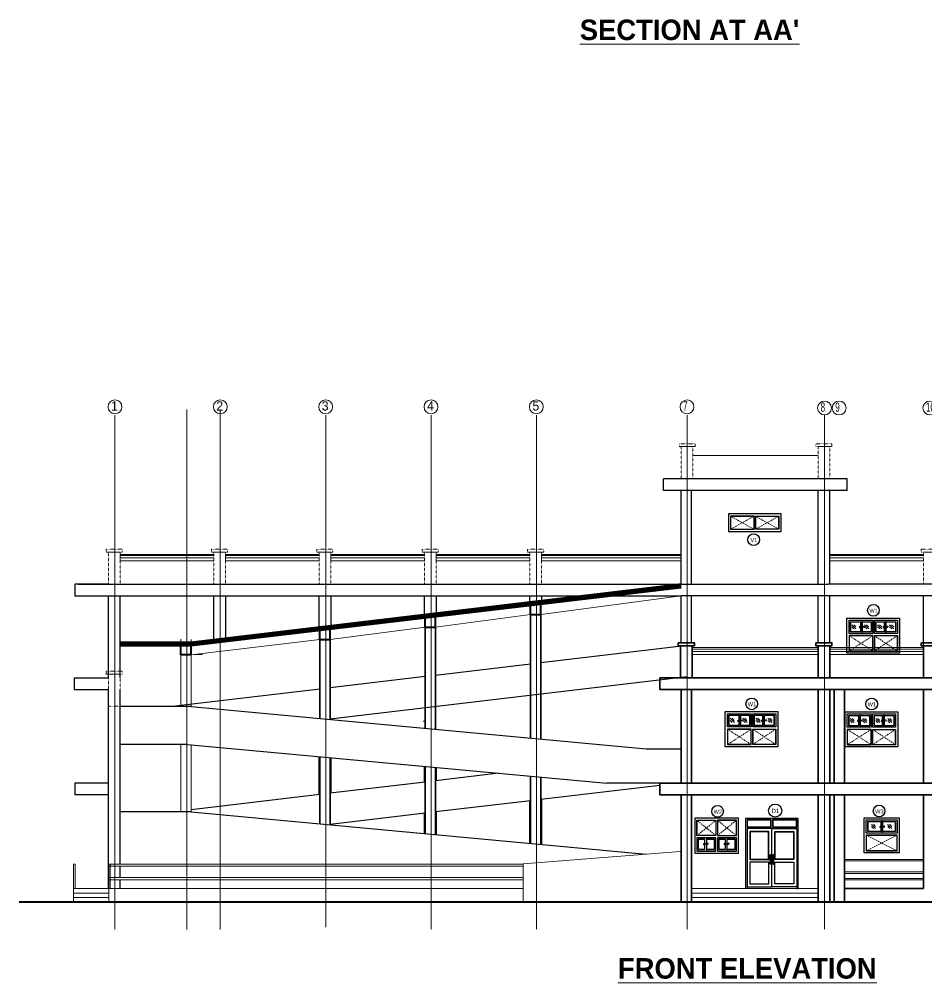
# Model space of a CAD drawing. Header units: inches. Extents: x -3071 to 2014935, y -37057 to 549694.
# Drawn here: x 1445028 to 1476040, y 65614 to 98524 of the extents above; entities that cross this region are included whole.
import ezdxf
from ezdxf.enums import TextEntityAlignment as Align

# ---------------------------------------------------------------- set-up
doc = ezdxf.new("R2010")
doc.units = ezdxf.units.IN
doc.header["$MEASUREMENT"] = 0
for name, pattern in [('ACAD_ISO08W100', [36, 24, -3, 6, -3]), ('DASHED', [0.75, 0.5, -0.25]), ('HIDDEN2', [0.1875, 0.125, -0.0625]), ('TRAZOS1', [0.15, 0.1, -0.05])]:
    doc.linetypes.add(name, pattern=pattern)
for name, color, linetype, lineweight in [('001-Archi- door window elevation', 92, 'Continuous', 25), ('001-Archi- Opening', 90, 'Continuous', 25), ('001-Archi-hatch', 9, 'Continuous', 0), ('001-Archi-Opening Tags', 14, 'Continuous', 25), ('A 0.13 IND DIM', 240, 'Continuous', 13), ('A 0.13 Text', 6, 'Continuous', 13), ('A 0.13 window elevation', 253, 'Continuous', 13), ('A 0.13parapet partition', 230, 'Continuous', 13), ('A 0.18 steps', 6, 'Continuous', 18), ('A 0.25 back line elevation', 20, 'Continuous', 25), ('A 0.35 front line elevation', 112, 'Continuous', 35), ('A 0.40 wall', 160, 'Continuous', 40), ('A 0.9 RAILING', 100, 'Continuous', 9), ('cen', 50, 'ACAD_ISO08W100', 5), ('DIM', 161, 'Continuous', 15), ('Grid Tag', 6, 'Continuous', 20), ('RAILING', 130, 'Continuous', 9), ('section ele', 112, 'Continuous', 20)]:
    doc.layers.add(name, color=color, linetype=linetype, lineweight=lineweight)
doc.styles.add('Archi 100', font='GOTHIC.TTF', dxfattribs={"height": 200})
doc.styles.add('CG', font='GOTHIC.TTF', dxfattribs={"height": 40})
doc.styles.get("Standard").update_dxf_attribs({"font": 'GOTHIC.TTF'})

# ---------------------------------------------------------------- blocks, each defined once
blk = doc.blocks.new('post ele')
at = {"layer": 'A 0.13 window elevation', "linetype": 'DASHED', "ltscale": 0.005}
for points in [[(-182, 388), (368, 388), (368, 288), (-182, 288)], [(-107, 288), (293, 288), (293, -812), (-107, -812)]]:
    blk.add_lwpolyline(points, close=True, dxfattribs=at)
blk = doc.blocks.new('window tag')
blk.add_circle((0, 0), 200)
at = {"style": 'Archi 100', "flags": 1}
for tag, p in [('WIDTH', (15, 174.5)), ('HEIGHT', (-4.5, -348.5))]:
    blk.add_attdef(tag, p, '', height=200, dxfattribs=at)
at = {"style": 'Archi 100'}
blk.add_attdef('SYMBOL', text='', height=200, dxfattribs=at).set_placement((8, -10.5), align=Align.MIDDLE_CENTER)
blk = doc.blocks.new('dw tag')
blk.add_circle((0, 0), 224)
at = {"style": 'Archi 100', "flags": 1}
for tag, p in [('WIDTH', (15, 174.5)), ('HEIGHT', (-4.5, -348.5))]:
    blk.add_attdef(tag, p, '', height=200, dxfattribs=at)
at = {"style": 'Archi 100'}
blk.add_attdef('SYMBOL', text='', height=200, dxfattribs=at).set_placement((8, -10.5), align=Align.MIDDLE_CENTER)
blk = doc.blocks.new('grid')
at = {"layer": 'Grid Tag', "linetype": 'Continuous', "ltscale": 30}
blk.add_circle((51, 48), 264, dxfattribs=at)
blk.add_attdef('GRID', (-143, -93), '', height=200)

msp = doc.modelspace()

# ---------------------------------------------------------------- hatches: boundary and pattern name
at = {"layer": '001-Archi-hatch'}
h = msp.add_hatch(color=256, dxfattribs=at)
h.dxf.hatch_style = 1
h.set_gradient(color1=(51, 51, 51), tint=1, name='CYLINDER')
edge = h.paths.add_edge_path()
edge.add_arc((1470698.04, 69977.14), 12.5, 0, 180, ccw=False)
edge.add_line((1470710.54, 69977.14), (1470710.54, 69677.14))
edge.add_arc((1470698.04, 69677.14), 12.5, -180, 0, ccw=False)
edge.add_line((1470685.54, 69677.14), (1470685.54, 69977.14))
h = msp.add_hatch(color=256, dxfattribs=at)
h.dxf.hatch_style = 1
h.set_gradient(color1=(51, 51, 51), tint=1, name='CYLINDER')
edge = h.paths.add_edge_path()
edge.add_arc((1470798.04, 69977.14), 12.5, 0, 180)
edge.add_line((1470785.54, 69977.14), (1470785.54, 69677.14))
edge.add_arc((1470798.04, 69677.14), 12.5, 180, 360)
edge.add_line((1470810.54, 69677.14), (1470810.54, 69977.14))
at = {"layer": 'DIM', "ltscale": 20}
h = msp.add_hatch(dxfattribs=at)
h.set_pattern_fill('ANSI31', color=256, style=0)
h.set_pattern_definition([(45, (1179500.57674, -46525.75012), (-0.08838834765, 0.08838834765), [])])
h.paths.add_polyline_path([(1450749.33, 77191.03, 1), (1450699.33, 77191.03, 1)])

# ---------------------------------------------------------------- linework, layer by layer
msp.add_line((1472874.45, 72027.14), (1473224.45, 72027.14))
at = {"layer": '001-Archi- door window elevation'}
for points in [[(1469261.95, 81027.15), (1471061.95, 81027.15), (1471061.95, 81627.15), (1469261.95, 81627.15)], [(1469336.95, 81102.15), (1470136.95, 81102.15), (1470136.95, 81552.15), (1469336.95, 81552.15)], [(1470186.95, 81552.15), (1470986.95, 81552.15), (1470986.95, 81102.15), (1470186.95, 81102.15)], [(1473311.47, 78069.73), (1475111.47, 78069.73), (1475111.47, 76869.73), (1473311.47, 76869.73)], [(1473783.38, 77594.73), (1473436.47, 77594.73), (1473436.47, 77944.73), (1473783.38, 77944.73)], [(1474152.21, 77594.73), (1473833.38, 77594.73), (1473833.38, 77944.73), (1474152.21, 77944.73)], [(1474594.34, 77594.73), (1474302.21, 77594.73), (1474302.21, 77944.73), (1474594.34, 77944.73)], [(1474986.47, 77594.73), (1474644.34, 77594.73), (1474644.34, 77944.73), (1474986.47, 77944.73)], [(1474202.21, 77469.73), (1473386.47, 77469.73), (1473386.47, 76944.73), (1474202.21, 76944.73)], [(1474252.21, 77469.73), (1475036.47, 77469.73), (1475036.47, 76944.73), (1474252.21, 76944.73)], [(1469154.23, 74874.5), (1470954.23, 74874.5), (1470954.23, 73674.5), (1469154.23, 73674.5)], [(1469626.15, 74399.5), (1469279.23, 74399.5), (1469279.23, 74749.5), (1469626.15, 74749.5)], [(1469994.98, 74399.5), (1469676.15, 74399.5), (1469676.15, 74749.5), (1469994.98, 74749.5)], [(1470437.11, 74399.5), (1470144.98, 74399.5), (1470144.98, 74749.5), (1470437.11, 74749.5)], [(1470829.23, 74399.5), (1470487.11, 74399.5), (1470487.11, 74749.5), (1470829.23, 74749.5)], [(1473249.45, 74868.38), (1475049.45, 74868.38), (1475049.45, 73668.38), (1473249.45, 73668.38)], [(1473721.36, 74393.38), (1473374.45, 74393.38), (1473374.45, 74743.38), (1473721.36, 74743.38)], [(1474090.19, 74393.38), (1473771.36, 74393.38), (1473771.36, 74743.38), (1474090.19, 74743.38)], [(1474532.32, 74393.38), (1474240.19, 74393.38), (1474240.19, 74743.38), (1474532.32, 74743.38)], [(1474924.45, 74393.38), (1474582.32, 74393.38), (1474582.32, 74743.38), (1474924.45, 74743.38)], [(1470044.98, 74274.5), (1469229.23, 74274.5), (1469229.23, 73749.5), (1470044.98, 73749.5)], [(1470094.98, 74274.5), (1470879.23, 74274.5), (1470879.23, 73749.5), (1470094.98, 73749.5)], [(1474140.19, 74268.38), (1473324.45, 74268.38), (1473324.45, 73743.38), (1474140.19, 73743.38)], [(1474190.19, 74268.38), (1474974.45, 74268.38), (1474974.45, 73743.38), (1474190.19, 73743.38)], [(1468109.45, 70037.61), (1469609.45, 70037.61), (1469609.45, 71237.61), (1468109.45, 71237.61)], [(1468837.52, 70637.61), (1468184.45, 70637.61), (1468184.45, 71162.61), (1468837.52, 71162.61)], [(1468887.52, 70637.61), (1469534.45, 70637.61), (1469534.45, 71162.61), (1468887.52, 71162.61)], [(1473899.45, 71249.23), (1475099.45, 71249.23), (1475099.45, 70049.23), (1473899.45, 70049.23)], [(1474477.79, 70774.23), (1474024.45, 70774.23), (1474024.45, 71124.23), (1474477.79, 71124.23)], [(1474974.45, 70774.23), (1474527.79, 70774.23), (1474527.79, 71124.23), (1474974.45, 71124.23)], [(1468460.98, 70512.61), (1468234.45, 70512.61), (1468234.45, 70162.61), (1468460.98, 70162.61)], [(1468787.52, 70512.61), (1468510.98, 70512.61), (1468510.98, 70162.61), (1468787.52, 70162.61)], [(1469164.13, 70512.61), (1468937.52, 70512.61), (1468937.52, 70162.61), (1469164.13, 70162.61)], [(1469490.74, 70512.61), (1469214.13, 70512.61), (1469214.13, 70162.61), (1469490.74, 70162.61)], [(1475024.45, 70649.23), (1473974.45, 70649.23), (1473974.45, 70124.23), (1475024.45, 70124.23)]]:
    msp.add_lwpolyline(points, close=True, dxfattribs=at)
for points in [[(1474202.21, 77544.73), (1473386.47, 77544.73), (1473386.47, 77994.73), (1474202.21, 77994.73), (1474202.21, 77544.73)], [(1473833.38, 77544.73), (1473833.38, 77994.73)], [(1474252.21, 77994.73), (1475036.47, 77994.73), (1475036.47, 77544.73), (1474252.21, 77544.73), (1474252.21, 77994.73), (1474252.21, 77994.73)], [(1474644.34, 77544.73), (1474644.34, 77994.73)], [(1470044.98, 74349.5), (1469229.23, 74349.5), (1469229.23, 74799.5), (1470044.98, 74799.5), (1470044.98, 74349.5)], [(1469676.15, 74349.5), (1469676.15, 74799.5)], [(1470094.98, 74799.5), (1470879.23, 74799.5), (1470879.23, 74349.5), (1470094.98, 74349.5), (1470094.98, 74799.5), (1470094.98, 74799.5)], [(1470487.11, 74349.5), (1470487.11, 74799.5)], [(1474140.19, 74343.38), (1473324.45, 74343.38), (1473324.45, 74793.38), (1474140.19, 74793.38), (1474140.19, 74343.38)], [(1473771.36, 74343.38), (1473771.36, 74793.38)], [(1474190.19, 74793.38), (1474974.45, 74793.38), (1474974.45, 74343.38), (1474190.19, 74343.38), (1474190.19, 74793.38), (1474190.19, 74793.38)], [(1474582.32, 74343.38), (1474582.32, 74793.38)], [(1475024.45, 70724.23), (1473974.45, 70724.23), (1473974.45, 71174.23), (1475024.45, 71174.23), (1475024.45, 70724.23)], [(1474527.79, 70724.23), (1474527.79, 71174.23)], [(1468837.52, 70562.61), (1468184.45, 70562.61), (1468184.45, 70112.61), (1468837.52, 70112.61), (1468837.52, 70562.61)], [(1468510.98, 70562.61), (1468510.98, 70112.61)], [(1469540.74, 70562.61), (1468887.52, 70562.61), (1468887.52, 70112.61), (1469540.74, 70112.61), (1469540.74, 70562.61)], [(1469214.13, 70562.61), (1469214.13, 70112.61)]]:
    msp.add_lwpolyline(points, dxfattribs=at)
at = {"layer": '001-Archi- Opening'}
for p, q in [((1469849.43, 71227.15), (1469849.43, 68827.14)), ((1469898.05, 68887.14), (1469898.05, 68827.14)), ((1471599.43, 68887.14), (1471599.43, 68827.14))]:
    msp.add_line(p, q, dxfattribs=at)
for points in [[(1471599.43, 68827.14), (1471649.43, 68827.14), (1471649.43, 71227.15), (1469849.43, 71227.15)], [(1470723.04, 71177.15), (1469898.05, 71177.15), (1469898.05, 70927.14), (1470723.04, 70927.14), (1470723.04, 71177.15)], [(1470773.04, 70927.14), (1471599.43, 70927.14), (1471599.43, 71177.15), (1470773.04, 71177.15), (1470773.04, 70927.14)]]:
    msp.add_lwpolyline(points, dxfattribs=at)
for points in [[(1470713.04, 71167.15), (1469908.05, 71167.15), (1469908.05, 70937.14), (1470713.04, 70937.14)], [(1470783.04, 70937.14), (1471589.43, 70937.14), (1471589.43, 71167.15), (1470783.04, 71167.15)], [(1469898.05, 68887.14), (1470748.04, 68887.14), (1470748.04, 70877.14), (1469898.05, 70877.14)], [(1470648.04, 70777.14), (1469998.05, 70777.14), (1469998.05, 69827.14), (1470648.04, 69827.14)], [(1470638.04, 70767.14), (1470008.05, 70767.14), (1470008.05, 69837.14), (1470638.04, 69837.14)], [(1471599.43, 68887.14), (1470748.04, 68887.14), (1470748.04, 70877.14), (1471599.43, 70877.14)], [(1470848.04, 70777.14), (1471499.43, 70777.14), (1471499.43, 69827.14), (1470848.04, 69827.14)], [(1470858.04, 70767.14), (1471489.43, 70767.14), (1471489.43, 69837.14), (1470858.04, 69837.14)], [(1470648.04, 69727.14), (1469998.05, 69727.14), (1469998.05, 68987.14), (1470648.04, 68987.14)], [(1470848.04, 69727.14), (1471499.43, 69727.14), (1471499.43, 68987.14), (1470848.04, 68987.14)]]:
    msp.add_lwpolyline(points, close=True, dxfattribs=at)
for points in [[(1470685.54, 69977.14, -1), (1470710.54, 69977.14), (1470710.54, 69677.14, -1), (1470685.54, 69677.14)], [(1470810.54, 69977.14, 1), (1470785.54, 69977.14), (1470785.54, 69677.14, 1), (1470810.54, 69677.14)]]:
    msp.add_lwpolyline(points, format="xyb", close=True, dxfattribs=at)
at = {"layer": '001-Archi-hatch', "linetype": 'TRAZOS1', "ltscale": 500}
for p, q in [((1469336.95, 81102.15), (1470136.95, 81552.15)), ((1470136.95, 81102.15), (1469336.95, 81552.15)), ((1470186.95, 81102.15), (1470986.95, 81552.15)), ((1470986.95, 81102.15), (1470186.95, 81552.15)), ((1473386.47, 77469.73), (1474202.21, 76944.73)), ((1474202.21, 77469.73), (1473386.47, 76944.73)), ((1474252.21, 77469.73), (1475036.47, 76944.73)), ((1475036.47, 77469.73), (1474252.21, 76944.73)), ((1469229.23, 74274.5), (1470044.98, 73749.5)), ((1470044.98, 74274.5), (1469229.23, 73749.5)), ((1470094.98, 74274.5), (1470879.23, 73749.5)), ((1470879.23, 74274.5), (1470094.98, 73749.5)), ((1473324.45, 74268.38), (1474140.19, 73743.38)), ((1474140.19, 74268.38), (1473324.45, 73743.38)), ((1474190.19, 74268.38), (1474974.45, 73743.38)), ((1474974.45, 74268.38), (1474190.19, 73743.38)), ((1468184.45, 70637.61), (1468837.52, 71162.61)), ((1468837.52, 70637.61), (1468184.45, 71162.61)), ((1468887.52, 70637.61), (1469534.45, 71162.61)), ((1469534.45, 70637.61), (1468887.52, 71162.61)), ((1473974.45, 70649.23), (1475024.45, 70124.23)), ((1475024.45, 70649.23), (1473974.45, 70124.23))]:
    msp.add_line(p, q, dxfattribs=at)
at = {"layer": '001-Archi-hatch'}
for p, q in [((1473622.45, 77698.93), (1473480.85, 77840.53)), ((1473482.68, 77767.99), (1473553.48, 77697.19)), ((1473549.82, 77842.27), (1473620.62, 77771.47)), ((1474056.67, 77698.93), (1473915.06, 77840.53)), ((1473916.9, 77767.99), (1473987.7, 77697.19)), ((1473984.03, 77842.27), (1474054.84, 77771.47)), ((1474501.63, 77698.93), (1474360.03, 77840.53)), ((1474361.86, 77767.99), (1474432.66, 77697.19)), ((1474429, 77842.27), (1474499.8, 77771.47)), ((1474911.67, 77698.93), (1474770.07, 77840.53)), ((1474771.9, 77767.99), (1474842.7, 77697.19)), ((1474839.04, 77842.27), (1474909.84, 77771.47)), ((1469465.21, 74503.7), (1469323.61, 74645.3)), ((1469325.44, 74572.76), (1469396.24, 74501.95)), ((1469392.58, 74647.04), (1469463.38, 74576.24)), ((1469899.43, 74503.7), (1469757.83, 74645.3)), ((1469759.66, 74572.76), (1469830.46, 74501.95)), ((1469826.8, 74647.04), (1469897.6, 74576.24)), ((1470344.4, 74503.7), (1470202.8, 74645.3)), ((1470204.63, 74572.76), (1470275.43, 74501.95)), ((1470271.77, 74647.04), (1470342.57, 74576.24)), ((1470754.44, 74503.7), (1470612.84, 74645.3)), ((1470614.67, 74572.76), (1470685.47, 74501.95)), ((1470681.81, 74647.04), (1470752.61, 74576.24)), ((1473560.43, 74497.58), (1473418.83, 74639.18)), ((1473420.66, 74566.64), (1473491.46, 74495.84)), ((1473487.8, 74640.92), (1473558.6, 74570.12)), ((1473994.65, 74497.58), (1473853.05, 74639.18)), ((1473854.88, 74566.64), (1473925.68, 74495.84)), ((1473922.02, 74640.92), (1473992.82, 74570.12)), ((1474439.61, 74497.58), (1474298.01, 74639.18)), ((1474299.84, 74566.64), (1474370.64, 74495.84)), ((1474366.98, 74640.92), (1474437.78, 74570.12)), ((1474849.65, 74497.58), (1474708.05, 74639.18)), ((1474709.88, 74566.64), (1474780.68, 74495.84)), ((1474777.02, 74640.92), (1474847.82, 74570.12)), ((1474289.23, 70881.3), (1474147.63, 71022.9)), ((1474149.46, 70950.36), (1474220.26, 70879.56)), ((1474216.6, 71024.64), (1474287.4, 70953.84)), ((1474845.16, 70881.3), (1474703.56, 71022.9)), ((1474705.39, 70950.36), (1474776.19, 70879.56)), ((1474772.53, 71024.64), (1474843.33, 70953.84))]:
    msp.add_line(p, q, dxfattribs=at)
for points in [[(1469346.95, 81112.15), (1470126.95, 81112.15), (1470126.95, 81542.15), (1469346.95, 81542.15)], [(1470196.95, 81542.15), (1470976.95, 81542.15), (1470976.95, 81112.15), (1470196.95, 81112.15)], [(1473773.38, 77604.73), (1473446.47, 77604.73), (1473446.47, 77934.73), (1473773.38, 77934.73)], [(1474142.21, 77604.73), (1473843.38, 77604.73), (1473843.38, 77934.73), (1474142.21, 77934.73)], [(1474584.34, 77604.73), (1474312.21, 77604.73), (1474312.21, 77934.73), (1474584.34, 77934.73)], [(1474976.47, 77604.73), (1474654.34, 77604.73), (1474654.34, 77934.73), (1474976.47, 77934.73)], [(1474192.21, 77459.73), (1473396.47, 77459.73), (1473396.47, 76954.73), (1474192.21, 76954.73)], [(1474262.21, 77459.73), (1475026.47, 77459.73), (1475026.47, 76954.73), (1474262.21, 76954.73)], [(1469616.15, 74409.5), (1469289.23, 74409.5), (1469289.23, 74739.5), (1469616.15, 74739.5)], [(1469984.98, 74409.5), (1469686.15, 74409.5), (1469686.15, 74739.5), (1469984.98, 74739.5)], [(1470427.11, 74409.5), (1470154.98, 74409.5), (1470154.98, 74739.5), (1470427.11, 74739.5)], [(1470819.23, 74409.5), (1470497.11, 74409.5), (1470497.11, 74739.5), (1470819.23, 74739.5)], [(1473711.36, 74403.38), (1473384.45, 74403.38), (1473384.45, 74733.38), (1473711.36, 74733.38)], [(1474080.19, 74403.38), (1473781.36, 74403.38), (1473781.36, 74733.38), (1474080.19, 74733.38)], [(1474522.32, 74403.38), (1474250.19, 74403.38), (1474250.19, 74733.38), (1474522.32, 74733.38)], [(1474914.45, 74403.38), (1474592.32, 74403.38), (1474592.32, 74733.38), (1474914.45, 74733.38)], [(1470034.98, 74264.5), (1469239.23, 74264.5), (1469239.23, 73759.5), (1470034.98, 73759.5)], [(1470104.98, 74264.5), (1470869.23, 74264.5), (1470869.23, 73759.5), (1470104.98, 73759.5)], [(1474130.19, 74258.38), (1473334.45, 74258.38), (1473334.45, 73753.38), (1474130.19, 73753.38)], [(1474200.19, 74258.38), (1474964.45, 74258.38), (1474964.45, 73753.38), (1474200.19, 73753.38)], [(1468827.52, 70647.61), (1468194.45, 70647.61), (1468194.45, 71152.61), (1468827.52, 71152.61)], [(1468897.52, 70647.61), (1469524.45, 70647.61), (1469524.45, 71152.61), (1468897.52, 71152.61)], [(1474467.79, 70784.23), (1474034.45, 70784.23), (1474034.45, 71114.23), (1474467.79, 71114.23)], [(1474964.45, 70784.23), (1474537.79, 70784.23), (1474537.79, 71114.23), (1474964.45, 71114.23)], [(1468450.98, 70502.61), (1468244.45, 70502.61), (1468244.45, 70172.61), (1468450.98, 70172.61)], [(1468777.52, 70502.61), (1468520.98, 70502.61), (1468520.98, 70172.61), (1468777.52, 70172.61)], [(1469154.13, 70502.61), (1468947.52, 70502.61), (1468947.52, 70172.61), (1469154.13, 70172.61)], [(1469480.74, 70502.61), (1469224.13, 70502.61), (1469224.13, 70172.61), (1469480.74, 70172.61)], [(1475014.45, 70639.23), (1473984.45, 70639.23), (1473984.45, 70134.23), (1475014.45, 70134.23)]]:
    msp.add_lwpolyline(points, close=True, dxfattribs=at)
at = {"layer": '001-Archi-hatch', "linetype": 'HIDDEN2', "ltscale": 5}
for points in [[(1473889, 77805.33), (1473912.16, 77782.17), (1473728.2, 77782.17)], [(1473751.36, 77729.01), (1473728.2, 77752.17), (1473912.16, 77752.17)], [(1474699.96, 77805.33), (1474723.12, 77782.17), (1474539.16, 77782.17)], [(1474562.32, 77729.01), (1474539.16, 77752.17), (1474723.12, 77752.17)], [(1469731.77, 74610.1), (1469754.93, 74586.94), (1469570.96, 74586.94)], [(1469594.12, 74533.78), (1469570.96, 74556.94), (1469754.93, 74556.94)], [(1470542.73, 74610.1), (1470565.89, 74586.94), (1470381.92, 74586.94)], [(1470405.08, 74533.78), (1470381.92, 74556.94), (1470565.89, 74556.94)], [(1473826.98, 74603.98), (1473850.14, 74580.82), (1473666.18, 74580.82)], [(1473689.34, 74527.66), (1473666.18, 74550.82), (1473850.14, 74550.82)], [(1474637.94, 74603.98), (1474661.1, 74580.82), (1474477.14, 74580.82)], [(1474500.3, 74527.66), (1474477.14, 74550.82), (1474661.1, 74550.82)], [(1474583.42, 70984.83), (1474606.58, 70961.67), (1474422.61, 70961.67)], [(1474445.77, 70908.51), (1474422.61, 70931.67), (1474606.58, 70931.67)], [(1468556.61, 70395.08), (1468579.77, 70371.93), (1468395.8, 70371.93)], [(1468418.96, 70318.77), (1468395.8, 70341.93), (1468579.77, 70341.93)], [(1469269.75, 70393.31), (1469292.91, 70370.15), (1469108.95, 70370.15)], [(1469132.11, 70316.99), (1469108.95, 70340.15), (1469292.91, 70340.15)]]:
    msp.add_lwpolyline(points, dxfattribs=at)
at = {"layer": 'A 0.13 window elevation', "ltscale": 20}
for p, q in [((1450993.56, 76827.14), (1451274.22, 76827.14)), ((1450993.57, 76827.15), (1451274.23, 76827.15)), ((1451274.23, 76827.15), (1451274.23, 76860.27)), ((1469609.46, 75627.14), (1468109.46, 75627.15)), ((1469609.46, 75627.14), (1468109.46, 75627.15)), ((1472834.45, 75627.15), (1474634.33, 75627.14)), ((1474124.45, 75627.14), (1472924.45, 75627.15)), ((1475724.45, 75627.14), (1474524.45, 75627.15)), ((1469609.46, 72027.14), (1468109.46, 72027.15)), ((1474124.45, 72027.14), (1472924.45, 72027.15)), ((1475724.45, 72027.14), (1474524.45, 72027.15))]:
    msp.add_line(p, q, dxfattribs=at)
at = {"layer": 'A 0.13parapet partition', "ltscale": 20}
for p, q in [((1472324.45, 83627.15), (1468049.45, 83627.15)), ((1475924.45, 80127.15), (1472724.45, 80127.15)), ((1475924.45, 80027.15), (1472724.45, 80027.15)), ((1468024.45, 76927.15), (1472324.45, 76927.15)), ((1468024.45, 76927.15), (1472324.45, 76927.15)), ((1468024.45, 76827.15), (1472324.45, 76827.15)), ((1468024.45, 76827.15), (1472324.45, 76827.15)), ((1472724.45, 76927.15), (1475924.45, 76927.15)), ((1472724.45, 76827.15), (1475924.45, 76827.15)), ((1446884.45, 68827.15), (1446884.45, 69667.48)), ((1446884.45, 69667.48), (1446939.45, 69667.48)), ((1446939.45, 68827.15), (1446939.45, 69667.48)), ((1448084.45, 69667.48), (1462249.45, 69667.48)), ((1448084.45, 68827.15), (1448084.45, 69667.48)), ((1448084.45, 69592.48), (1462249.45, 69592.48)), ((1448139.45, 68827.15), (1448139.45, 69667.48)), ((1448084.45, 69205.99), (1462249.45, 69205.99)), ((1448084.45, 69130.99), (1462249.45, 69130.99))]:
    msp.add_line(p, q, dxfattribs=at)
for points in [[(1448474.45, 80126.72), (1451674.45, 80126.72), (1451674.45, 80026.72), (1448474.45, 80026.72)], [(1452074.45, 80126.72), (1455274.45, 80126.72), (1455274.45, 80026.72), (1452074.45, 80026.72)], [(1455674.45, 80126.72), (1458874.45, 80126.72), (1458874.45, 80026.72), (1455674.45, 80026.72)], [(1459274.45, 80126.72), (1462474.45, 80126.72), (1462474.45, 80026.72), (1459274.45, 80026.72)]]:
    msp.add_lwpolyline(points, close=True, dxfattribs=at)
for points in [[(1462874.45, 80126.72), (1467649.45, 80126.72), (1467649.45, 80026.72), (1462874.45, 80026.72)], [(1462874.45, 80026.72), (1462874.45, 80026.72), (1462874.45, 80126.72)], [(1458827.1, 74552.58), (1458874.45, 74552.58), (1458874.45, 74558.79)]]:
    msp.add_lwpolyline(points, dxfattribs=at)
at = {"layer": 'A 0.18 steps', "ltscale": 20}
for p, q in [((1446884.45, 68827.15), (1448084.45, 68827.15)), ((1446884.45, 68827.15), (1446884.45, 68377.15)), ((1448084.45, 68827.15), (1462249.45, 68827.15)), ((1448084.45, 68827.15), (1448084.45, 68377.15)), ((1446884.45, 68677.15), (1448084.45, 68677.15)), ((1446884.45, 68527.15), (1448084.45, 68527.15))]:
    msp.add_line(p, q, dxfattribs=at)
at = {"layer": 'A 0.25 back line elevation', "ltscale": 20}
for p, q in [((1467049.45, 82427.15), (1467049.45, 82827.15)), ((1473324.45, 82827.15), (1467049.45, 82827.15)), ((1473324.45, 82427.15), (1473324.45, 82827.15)), ((1473324.45, 82427.15), (1467049.45, 82427.15)), ((1467649.45, 79227.15), (1467649.45, 82427.15)), ((1467999.45, 79227.15), (1467999.45, 82427.15)), ((1472324.45, 79227.15), (1472324.45, 82427.15)), ((1472724.45, 79227.15), (1472724.45, 82427.15)), ((1448074.45, 79227.15), (1446923.64, 79227.15)), ((1446923.64, 79227.15), (1446923.64, 78827.15)), ((1447050.54, 79227.15), (1467649.45, 79227.15)), ((1447050.54, 79227.15), (1451674.45, 79227.15)), ((1467649.45, 79227.15), (1472674.45, 79227.15)), ((1487124.45, 79227.15), (1472674.45, 79227.15)), ((1446923.64, 78827.15), (1451674.45, 78827.15)), ((1447050.54, 78827.15), (1467649.45, 78827.15)), ((1448074.45, 76027.15), (1448074.45, 78827.15)), ((1448474.45, 76027.15), (1448474.45, 78827.15)), ((1455274.45, 77760.44), (1455274.45, 78827.15)), ((1455674.45, 78827.15), (1455674.45, 77807.85)), ((1472674.45, 78827.15), (1467649.45, 78827.15)), ((1467649.45, 77227.15), (1467649.45, 78827.15)), ((1467999.45, 77227.15), (1467999.45, 78827.15)), ((1472324.45, 77227.15), (1472324.45, 78827.15)), ((1488373.43, 78827.15), (1472674.45, 78827.15)), ((1472724.45, 77227.15), (1472724.45, 78827.15)), ((1475924.45, 76027.15), (1475924.45, 78827.15)), ((1446907.59, 76027.15), (1448074.45, 76027.15)), ((1446907.59, 76027.15), (1446907.59, 75627.15)), ((1467649.45, 76027.15), (1472324.45, 76027.15)), ((1488373.43, 76027.15), (1472324.45, 76027.15)), ((1446907.59, 75627.15), (1448074.45, 75627.15)), ((1448074.45, 72427.15), (1448074.45, 75627.15)), ((1448474.45, 72427.15), (1448474.45, 75627.15)), ((1472724.45, 75627.15), (1467649.45, 75627.15)), ((1488373.43, 75627.15), (1472724.45, 75627.15)), ((1446923.64, 72427.15), (1446923.64, 72027.15)), ((1448074.45, 72427.15), (1446923.64, 72427.15)), ((1448073.78, 68827.15), (1448074.45, 72427.15)), ((1448474.45, 69667.48), (1448474.45, 72427.15)), ((1448074.45, 72027.15), (1446923.64, 72027.15)), ((1448474.45, 70152.15), (1448474.45, 71252.15)), ((1448474.45, 69205.99), (1448474.45, 69592.48)), ((1448474.45, 68827.15), (1448474.45, 69130.99))]:
    msp.add_line(p, q, dxfattribs=at)
at = {"layer": 'A 0.25 back line elevation'}
for p, q in [((1467849.45, 77130.91), (1462849.11, 76538.26)), ((1462499.11, 76496.78), (1459249.45, 76111.62)), ((1458899.45, 76070.14), (1455649.45, 75684.94)), ((1467849.45, 76066.51), (1455649.45, 74620.55)), ((1455299.45, 75643.46), (1450264.71, 75046.74)), ((1450899.66, 75046.73), (1448474.45, 75046.75)), ((1450899.44, 75046.75), (1466451.94, 73608.79)), ((1450779.76, 73752.27), (1448474.45, 73752.27)), ((1450779.76, 73752.27), (1465111.86, 72427.15)), ((1466451.94, 73608.79), (1467649.45, 73608.79)), ((1461418.15, 72768.66), (1459249.76, 72511.66)), ((1458899.78, 72470.18), (1455649.56, 72084.96)), ((1466914.45, 72427.15), (1465111.86, 72427.15)), ((1466914.45, 72355.69), (1462849.45, 71873.9)), ((1455299.45, 72043.46), (1450899.44, 71521.97)), ((1462499.6, 71832.44), (1459249.77, 71447.26)), ((1450899.66, 71446.73), (1448474.45, 71446.75)), ((1450899.44, 71446.75), (1466451.94, 70008.79)), ((1458899.78, 71405.78), (1455649.45, 71020.55))]:
    msp.add_line(p, q, dxfattribs=at)
at = {"layer": 'A 0.25 back line elevation', "ltscale": 20}
for points in [[(1451674.45, 77333.76), (1451674.45, 78827.15), (1452074.45, 78827.15), (1452074.45, 77381.17)], [(1458874.45, 78187.12), (1458874.45, 78827.15), (1459274.45, 78827.15), (1459274.45, 78234.53)], [(1462474.45, 78613.8), (1462474.45, 78827.15), (1462874.45, 78827.15), (1462874.45, 78661.2)], [(1455274.45, 72040.5), (1455274.45, 73336.7)], [(1455674.45, 73299.72), (1455674.45, 72087.91)], [(1458874.45, 72467.18), (1458874.45, 73003.85)], [(1459274.45, 72966.87), (1459274.45, 72514.59)], [(1462474.45, 70376.54), (1462474.45, 71829.46)], [(1462874.45, 71876.86), (1462874.45, 70339.56)], [(1459274.45, 71450.19), (1459274.45, 70672.41)], [(1458874.45, 70709.39), (1458874.45, 71402.78)]]:
    msp.add_lwpolyline(points, dxfattribs=at)
for points in [[(1467549.45, 77227.15), (1468099.45, 77227.15), (1468099.45, 77127.15), (1467549.45, 77127.15)], [(1467624.45, 77127.15), (1468024.45, 77127.15), (1468024.45, 76027.15), (1467624.45, 76027.15)], [(1472249.45, 77227.15), (1472799.45, 77227.15), (1472799.45, 77127.15), (1472249.45, 77127.15)], [(1472324.45, 77127.15), (1472724.45, 77127.15), (1472724.45, 76027.15), (1472324.45, 76027.15)]]:
    msp.add_lwpolyline(points, close=True, dxfattribs=at)
at = {"layer": 'A 0.35 front line elevation'}
for p, q in [((1462499.11, 73974.26), (1462499.11, 78188.74)), ((1462849.11, 73941.9), (1462849.11, 78188.76)), ((1458899.45, 74307.08), (1458899.45, 77762.1)), ((1459249.45, 74274.72), (1459249.45, 77762.12)), ((1455299.45, 74639.93), (1455299.45, 77335.4)), ((1455649.45, 74607.57), (1455649.45, 77335.4)), ((1466914.45, 75627.15), (1466914.45, 76027.15)), ((1466914.45, 76027.15), (1488373.43, 76027.15)), ((1466914.45, 75627.15), (1488373.43, 75627.15)), ((1467649.45, 72427.15), (1467649.45, 75627.15)), ((1467999.45, 72427.15), (1467999.45, 75627.15)), ((1472324.45, 72427.15), (1472324.45, 75627.15)), ((1472724.45, 72427.15), (1472724.45, 75627.15)), ((1472874.45, 75627.15), (1472874.45, 72427.15)), ((1473224.45, 72427.15), (1473224.45, 75627.15)), ((1475924.45, 72427.15), (1475924.45, 75627.15)), ((1455299.45, 71039.93), (1455299.45, 73334.39)), ((1455649.45, 71007.57), (1455649.45, 73302.03)), ((1458899.45, 70707.08), (1458899.45, 73001.54)), ((1459249.45, 70674.72), (1459249.45, 72969.18)), ((1462499.11, 70374.26), (1462499.11, 72668.72)), ((1462849.11, 70341.9), (1462849.11, 72636.36)), ((1466914.45, 72027.15), (1466914.45, 72427.15)), ((1466914.45, 72427.15), (1488373.43, 72427.15)), ((1466914.45, 72027.15), (1488373.43, 72027.15)), ((1467649.45, 68377.15), (1467649.45, 72027.15)), ((1467999.45, 72027.15), (1467999.45, 68377.15)), ((1467999.45, 68377.15), (1467999.45, 71827.15)), ((1472324.45, 68377.15), (1472324.45, 72027.15)), ((1472724.45, 68377.15), (1472724.45, 72027.15)), ((1472874.45, 72027.14), (1472874.45, 68377.14)), ((1473224.45, 68377.14), (1473224.45, 72027.14)), ((1475924.45, 68827.15), (1475924.45, 72027.15)), ((1475924.45, 68827.15), (1475924.45, 71827.15)), ((1455655.45, 71277.51), (1455655.45, 71280.88)), ((1473224.45, 68827.15), (1475930.45, 68827.15))]:
    msp.add_line(p, q, dxfattribs=at)
for points in [[(1467549.45, 77227.15), (1468099.45, 77227.15), (1468099.45, 77127.15), (1467549.45, 77127.15)], [(1467624.45, 77127.15), (1468024.45, 77127.15), (1468024.45, 76027.15), (1467624.45, 76027.15)], [(1472249.45, 77227.15), (1472799.45, 77227.15), (1472799.45, 77127.15), (1472249.45, 77127.15)], [(1472324.45, 77127.15), (1472724.45, 77127.15), (1472724.45, 76027.15), (1472324.45, 76027.15)], [(1475849.45, 77227.15), (1476399.45, 77227.15), (1476399.45, 77127.15), (1475849.45, 77127.15)], [(1475924.45, 77127.15), (1476324.45, 77127.15), (1476324.45, 76027.15), (1475924.45, 76027.15)]]:
    msp.add_lwpolyline(points, close=True, dxfattribs=at)
at = {"layer": 'A 0.40 wall'}
for p, q in [((1467649.45, 79227.15), (1450892.06, 77241.03)), ((1467649.45, 79201.97), (1450893.54, 77216.03)), ((1467649.45, 79151.62), (1450896.49, 77166.03)), ((1467649.45, 79101.27), (1450899.44, 77116.03)), ((1462499.23, 78188.76), (1462499.23, 78490.86)), ((1462849.23, 78188.76), (1462849.23, 78532.34)), ((1458899.56, 77762.12), (1458899.56, 78064.22)), ((1459249.52, 77762.12), (1459249.52, 78105.7)), ((1462499.23, 78188.76), (1462849.23, 78188.76)), ((1455649.54, 77335.4), (1455649.58, 77679.03)), ((1458899.56, 77762.12), (1459249.52, 77762.12)), ((1455299.23, 77335.4), (1455299.23, 77637.5)), ((1450892.06, 77241.03), (1448474.23, 77241.03)), ((1450893.54, 77216.03), (1448474.23, 77216.03)), ((1450896.49, 77166.03), (1448474.23, 77166.03)), ((1450899.44, 77116.03), (1448474.23, 77116.03)), ((1450549.22, 76816.03), (1450549.22, 77116.03)), ((1450899.44, 76816.03), (1450899.44, 77116.03)), ((1455299.23, 77335.4), (1455649.54, 77335.4)), ((1450899.44, 76816.03), (1450549.22, 76816.03)), ((1445028.38, 68377.15), (1497782.69, 68377.15))]:
    msp.add_line(p, q, dxfattribs=at)
at = {"layer": 'A 0.9 RAILING', "ltscale": 20}
for p, q in [((1468024.45, 77061.62), (1472324.45, 77061.62)), ((1468024.45, 77061.62), (1472324.45, 77061.62)), ((1468024.45, 77011.62), (1472324.45, 77011.62)), ((1468024.45, 77011.62), (1472324.45, 77011.62)), ((1472724.45, 77061.62), (1475924.45, 77061.62)), ((1472724.45, 77011.62), (1475924.45, 77011.62))]:
    msp.add_line(p, q, dxfattribs=at)
for points in [[(1448474.45, 80246.88), (1451674.45, 80246.88), (1451674.45, 80206.88), (1448474.45, 80206.88)], [(1452074.45, 80246.88), (1455274.45, 80246.88), (1455274.45, 80206.88), (1452074.45, 80206.88)], [(1455674.45, 80246.88), (1458874.45, 80246.88), (1458874.45, 80206.88), (1455674.45, 80206.88)], [(1459274.45, 80246.88), (1462474.45, 80246.88), (1462474.45, 80206.88), (1459274.45, 80206.88)], [(1472724.45, 80246.88), (1475924.45, 80246.88), (1475924.45, 80206.88), (1472724.45, 80206.88)]]:
    msp.add_lwpolyline(points, close=True, dxfattribs=at)
for points in [[(1462874.45, 80246.88), (1467649.45, 80246.88), (1467649.45, 80206.88), (1462874.45, 80206.88)], [(1462874.45, 80206.88), (1462874.45, 80206.88), (1462874.45, 80246.88)]]:
    msp.add_lwpolyline(points, dxfattribs=at)
at = {"layer": 'cen', "ltscale": 2}
for p, q in [((1448299.45, 85004.62), (1448299.45, 67430.1)), ((1450749.44, 67430.1), (1450749.44, 85190.14)), ((1451899.45, 67430.1), (1451899.45, 85190.14)), ((1455499.45, 85004.62), (1455499.45, 67514.62)), ((1459099.45, 85004.62), (1459099.45, 67430.1)), ((1462699.45, 85004.62), (1462699.45, 67430.1)), ((1467849.45, 85004.62), (1467849.45, 67430.1)), ((1472549.45, 85004.62), (1472549.45, 67430.1))]:
    msp.add_line(p, q, dxfattribs=at)
at = {"layer": 'DIM'}
msp.add_line((1471074.31, 82427.15), (1469274.31, 82427.15), dxfattribs=at)
at = {"layer": 'DIM', "ltscale": 20}
for p, q in [((1462849.23, 78188.76), (1467649.45, 78827.15)), ((1459249.52, 77762.12), (1462499.23, 78188.76)), ((1455649.54, 77335.4), (1458899.56, 77762.12)), ((1450899.44, 76816.03), (1455299.23, 77335.4)), ((1462249.45, 69679.9), (1467614.29, 70099.75)), ((1467614.29, 70099.75), (1467649.45, 70099.75)), ((1462249.45, 69679.9), (1462249.45, 68377.15)), ((1467999.45, 68827.15), (1472324.45, 68827.15)), ((1467999.45, 68677.15), (1472324.45, 68677.15)), ((1467999.45, 68527.15), (1472324.45, 68527.15)), ((1467999.45, 68377.15), (1472324.45, 68377.15))]:
    msp.add_line(p, q, dxfattribs=at)
msp.add_circle((1450724.33, 77191.03), 25, dxfattribs=at)
at = {"layer": 'RAILING'}
for p, q in [((1473224.45, 69827.15), (1475930.45, 69827.15)), ((1473224.45, 69777.15), (1475930.45, 69777.15)), ((1473224.45, 69397.58), (1475930.45, 69397.58)), ((1473224.45, 69347.58), (1475930.45, 69347.58)), ((1473224.45, 69172.87), (1475930.45, 69172.87)), ((1473224.45, 69122.87), (1475930.45, 69122.87))]:
    msp.add_line(p, q, dxfattribs=at)
at = {"layer": 'section ele'}
for p, q in [((1450549.44, 75046.74), (1450549.44, 77352.27)), ((1450899.66, 75046.73), (1450899.66, 77341.19)), ((1450549.22, 76850.67), (1450549.22, 76850.68)), ((1450549.44, 71446.74), (1450549.44, 73752.27)), ((1450899.66, 71446.73), (1450899.66, 73741.19))]:
    msp.add_line(p, q, dxfattribs=at)

# ---------------------------------------------------------------- block references
ref = msp.add_blockref('grid', (1448253.22, 85243.83), dxfattribs=dict(xscale=0.8987445155798923, yscale=0.8987445155798923, zscale=0.8987445155798923))
ref.add_attrib('GRID', '1', (1448164.68, 85160.05), dxfattribs={"height": 314.56})
ref = msp.add_blockref('grid', (1451853.22, 85243.83), dxfattribs=dict(xscale=0.8987445155798923, yscale=0.8987445155798923, zscale=0.8987445155798923))
ref.add_attrib('GRID', '2', (1451764.68, 85160.05), dxfattribs={"height": 314.56})
ref = msp.add_blockref('grid', (1455453.22, 85243.83), dxfattribs=dict(xscale=0.8987445155798923, yscale=0.8987445155798923, zscale=0.8987445155798923))
ref.add_attrib('GRID', '3', (1455364.68, 85160.05), dxfattribs={"height": 314.56})
ref = msp.add_blockref('grid', (1459053.22, 85243.83), dxfattribs=dict(xscale=0.8987445155798923, yscale=0.8987445155798923, zscale=0.8987445155798923))
ref.add_attrib('GRID', '4', (1458964.68, 85160.05), dxfattribs={"height": 314.56})
ref = msp.add_blockref('grid', (1462653.22, 85243.83), dxfattribs=dict(xscale=0.8987445155798923, yscale=0.8987445155798923, zscale=0.8987445155798923))
ref.add_attrib('GRID', '5', (1462564.68, 85160.05), dxfattribs={"height": 314.56})
ref = msp.add_blockref('grid', (1467803.22, 85243.83), dxfattribs=dict(xscale=0.8987445155798923, yscale=0.8987445155798923, zscale=0.8987445155798923))
ref.add_attrib('GRID', '7', (1467714.69, 85160.05), dxfattribs={"height": 314.56, "width": 0.65})
ref = msp.add_blockref('grid', (1472503.22, 85201.76), dxfattribs=dict(xscale=0.8987445155798923, yscale=0.8987445155798923, zscale=0.8987445155798923))
ref.add_attrib('GRID', '8', (1472414.69, 85117.98), dxfattribs={"height": 314.56, "width": 0.65})
ref = msp.add_blockref('grid', (1473003.22, 85201.76), dxfattribs=dict(xscale=0.8987445155798923, yscale=0.8987445155798923, zscale=0.8987445155798923))
ref.add_attrib('GRID', '9', (1472914.69, 85117.98), dxfattribs={"height": 314.56, "width": 0.65})
ref = msp.add_blockref('grid', (1476103.22, 85201.76), dxfattribs=dict(xscale=0.8987445155798923, yscale=0.8987445155798923, zscale=0.8987445155798923))
ref.add_attrib('GRID', '10', (1476014.69, 85117.98), dxfattribs={"height": 314.561, "width": 0.65})
at = {"layer": '001-Archi-Opening Tags'}
ref = msp.add_blockref('window tag', (1470124.45, 80747.06), dxfattribs=at)
ref.add_attrib('SYMBOL', 'V1', dxfattribs={"layer": '0', "height": 140, "style": 'CG'}).set_placement((1470132.45, 80736.56), align=Align.MIDDLE_CENTER)
ref = msp.add_blockref('window tag', (1474218.42, 78334.87), dxfattribs=at)
ref.add_attrib('SYMBOL', 'W1', dxfattribs={"layer": '0', "height": 140, "style": 'CG'}).set_placement((1474226.42, 78324.37), align=Align.MIDDLE_CENTER)
ref = msp.add_blockref('window tag', (1470061.18, 75139.64), dxfattribs=at)
ref.add_attrib('SYMBOL', 'W1', dxfattribs={"layer": '0', "height": 140, "style": 'CG'}).set_placement((1470069.18, 75129.14), align=Align.MIDDLE_CENTER)
ref = msp.add_blockref('window tag', (1474156.4, 75133.52), dxfattribs=at)
ref.add_attrib('SYMBOL', 'W1', dxfattribs={"layer": '0', "height": 140, "style": 'CG'}).set_placement((1474164.4, 75123.02), align=Align.MIDDLE_CENTER)
ref = msp.add_blockref('window tag', (1468892.52, 71468.69), dxfattribs=at)
ref.add_attrib('SYMBOL', 'W2', dxfattribs={"layer": '0', "height": 140, "style": 'CG'}).set_placement((1468900.52, 71458.19), align=Align.MIDDLE_CENTER)
ref = msp.add_blockref('dw tag', (1470860.86, 71493.48), dxfattribs=at)
ref.add_attrib('SYMBOL', 'D1', dxfattribs={"layer": '0', "height": 145, "style": 'CG'}).set_placement((1470868.86, 71482.98), align=Align.MIDDLE_CENTER)
ref = msp.add_blockref('window tag', (1474413.54, 71480.53), dxfattribs=at)
ref.add_attrib('SYMBOL', 'W3', dxfattribs={"layer": '0', "height": 140, "style": 'CG'}).set_placement((1474421.54, 71470.03), align=Align.MIDDLE_CENTER)
at = {"layer": 'A 0.13 IND DIM'}
for p in [(1467756.32, 83638.78), (1472431.32, 83638.78), (1448181.32, 80038.78), (1451781.32, 80038.78), (1455381.32, 80038.78), (1458981.32, 80038.78), (1462581.32, 80038.78), (1476031.32, 80038.78), (1448181.32, 75870.03)]:
    msp.add_blockref('post ele', p, dxfattribs=at)

# ---------------------------------------------------------------- texts
at = {"layer": 'A 0.13 Text', "char_height": 700, "width": 13056.4847, "attachment_point": 5, "style": 'CG'}
for s, insert in [("{\\fCentury Gothic|b1|i0|c0|p34;\\LSECTION AT AA'}", (1467934.56, 98159.03)), ('{\\fCentury Gothic|b1|i0|c0|p34;\\LFRONT ELEVATION}', (1469908.94, 66098.65))]:
    msp.add_mtext(s, dxfattribs=dict(at, insert=insert))

doc.saveas('drawing.dxf')
